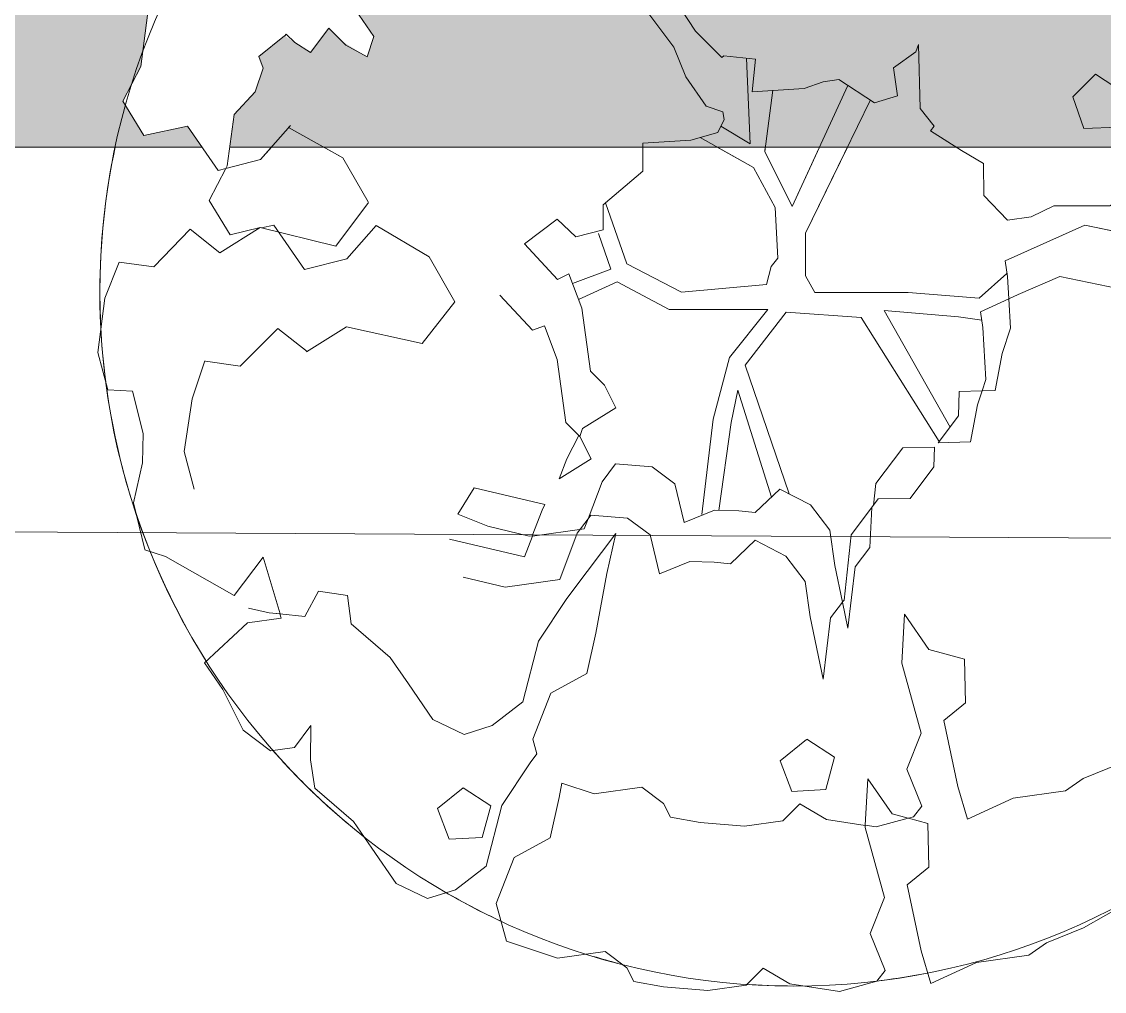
# Model space of a CAD drawing. Header units: metres. Extents: x 3856 to 4207, y -1118 to -691.
# Drawn here: x 3959.79 to 3965.03, y -1014.31 to -1009.62 of the extents above; entities that cross this region are included whole.
import ezdxf

# ---------------------------------------------------------------- set-up
doc = ezdxf.new("R2010")
doc.units = ezdxf.units.M
for name, color, linetype, lineweight in [('Floors', 7, 'Continuous', 9), ('Planting', 7, 'Continuous', 9), ('Surface Pattern', 7, 'Continuous', 9), ('Text Notes', 7, 'Continuous', 9)]:
    doc.layers.add(name, color=color, linetype=linetype, lineweight=lineweight)
doc.layers.add('ROA-E00-URB-A101-MASTER_PLAN cambio estaciomientos_dwg', color=7, linetype='Continuous', lineweight=9, true_color=0x767676)
doc.layers.add('Tallo', color=7, linetype='Continuous', lineweight=9, true_color=0x887568)

# ---------------------------------------------------------------- blocks, each defined once
blk = doc.blocks.new('M_RPC Árbol - Caducifolio - Chopo de Lombardía - 12_2 metros-V104-IMPLANTACIÓN - KIT COMERCIAL')
at = {"layer": 'Planting'}
for p, q in [((-0.6776, 1.5383), (-0.5038, 1.2711)), ((-2.0611, 1.2462), (-2.1498, 1.3748)), ((-3.1564, 1.3491), (-3.1898, 1.0999)), ((-0.6088, 1.1944), (-0.7298, 1.356)), ((-2.3682, 1.1675), (-2.2787, 1.2861)), ((-2.2787, 1.2861), (-2.1964, 1.2036)), ((-0.5038, 1.2711), (-0.376, 1.1433)), ((-2.6187, 1.149), (-2.4946, 1.2495)), ((-2.4946, 1.2495), (-2.4929, 1.2485)), ((-2.4929, 1.2485), (-2.4866, 1.2569)), ((-2.4866, 1.2569), (-2.4436, 1.2165)), ((-2.4436, 1.2165), (-2.3682, 1.1675)), ((-2.0943, 1.1474), (-2.0611, 1.2462)), ((0.5626, 1.171), (0.5753, 1.2076)), ((0.5753, 1.2076), (0.5842, 0.8979)), ((-2.1964, 1.2036), (-2.0943, 1.1474)), ((-0.5507, 1.0507), (-0.6088, 1.1944)), ((0.4551, 1.0946), (0.5626, 1.171)), ((-2.5969, 1.0924), (-2.6187, 1.149)), ((-0.376, 1.1433), (-0.3668, 1.1524)), ((-0.3668, 1.1524), (-0.2128, 1.1361)), ((-0.2128, 1.1361), (-0.2295, 0.9786)), ((-3.1898, 1.0999), (-3.2763, 0.9328)), ((-2.6357, 0.9773), (-2.5969, 1.0924)), ((-0.4529, 0.909), (-0.5507, 1.0507)), ((0.4741, 0.959), (0.4551, 1.0946)), ((1.323, 0.9531), (1.4325, 1.0626)), ((1.4325, 1.0626), (1.5733, 0.9712)), ((0.0227, 0.9945), (0.1136, 1.0263)), ((0.1136, 1.0263), (0.1903, 1.0371)), ((0.1903, 1.0371), (0.3632, 0.9241)), ((-2.7382, 0.8688), (-2.6357, 0.9773)), ((-0.2295, 0.9786), (0.0227, 0.9945)), ((0.3632, 0.9241), (0.4741, 0.959)), ((1.3763, 0.8008), (1.323, 0.9531)), ((-3.2763, 0.9328), (-3.1752, 0.7661)), ((-0.3712, 0.8816), (-0.4529, 0.909)), ((0.5842, 0.8979), (0.6509, 0.8114)), ((-2.7716, 0.6196), (-2.7382, 0.8688)), ((-0.396, 0.7809), (-0.3658, 0.8435)), ((-0.3658, 0.8435), (-0.3712, 0.8816)), ((-3.1752, 0.7661), (-2.9632, 0.8119)), ((-2.9632, 0.8119), (-2.8153, 0.5975)), ((-2.6106, 0.6497), (-2.4654, 0.8143)), ((-2.4654, 0.8143), (-2.4745, 0.8052)), ((-2.4745, 0.8052), (-2.2115, 0.6588)), ((0.6509, 0.8114), (0.6345, 0.7897)), ((0.6345, 0.7897), (0.7842, 0.6941)), ((1.543, 0.8061), (1.3763, 0.8008)), ((-0.7586, 0.73), (-0.5269, 0.7431)), ((-0.5269, 0.7431), (-0.396, 0.7809)), ((-0.759, 0.5939), (-0.7586, 0.73)), ((0.7842, 0.6941), (0.8903, 0.6313)), ((-2.7781, 0.607), (-2.6106, 0.6497)), ((-2.2115, 0.6588), (-2.0895, 0.446)), ((0.8903, 0.6313), (0.8927, 0.4761)), ((-2.858, 0.4524), (-2.7781, 0.607)), ((-2.8153, 0.5975), (-2.7781, 0.607)), ((-2.7781, 0.607), (-2.7716, 0.6196)), ((-0.9502, 0.4309), (-0.759, 0.5939)), ((0.8927, 0.4761), (1.0069, 0.3561)), ((-2.757, 0.2858), (-2.858, 0.4524)), ((-2.0867, 0.4412), (-2.2456, 0.2307)), ((-0.9505, 0.3102), (-0.9502, 0.4309)), ((1.1214, 0.3722), (1.2306, 0.4264)), ((1.2306, 0.4264), (1.5017, 0.4264)), ((1.0069, 0.3561), (1.1214, 0.3722)), ((-2.6115, 0.3204), (-2.8064, 0.1989)), ((-2.6115, 0.3204), (-2.757, 0.2858)), ((-2.2456, 0.2307), (-2.6115, 0.3204)), ((-2.5449, 0.3315), (-2.6046, 0.3187)), ((-2.397, 0.1171), (-2.5449, 0.3315)), ((-2.0502, 0.3305), (-2.1924, 0.1694)), ((-1.7933, 0.1785), (-2.0502, 0.3305)), ((-1.3323, 0.2412), (-1.1739, 0.3606)), ((-1.1739, 0.3606), (-1.0841, 0.276)), ((1.3806, 0.3315), (0.9955, 0.1601)), ((1.6627, 0.2734), (1.3806, 0.3315)), ((-2.9499, 0.3134), (-3.1265, 0.1304)), ((-2.8064, 0.1989), (-2.9499, 0.3134)), ((-1.0841, 0.276), (-0.9505, 0.3102)), ((-1.1719, 0.0693), (-1.3323, 0.2412)), ((-2.1924, 0.1694), (-2.397, 0.1171)), ((-1.6685, -0.0392), (-1.7933, 0.1785)), ((0.9955, 0.1601), (1.0062, 0.0839)), ((-3.2946, 0.1538), (-3.3643, -0.0206)), ((-3.1265, 0.1304), (-3.2946, 0.1538)), ((-1.1173, 0.0965), (-1.1719, 0.0693)), ((-1.055, -0.0697), (-1.1173, 0.0965)), ((1.0062, 0.0839), (1.013, -0.0249)), ((1.0589, -0.0038), (1.2608, 0.0829)), ((1.2608, 0.0829), (1.5415, 0.0251)), ((-3.3643, -0.0206), (-3.398, -0.284)), ((-1.8278, -0.2415), (-1.6685, -0.0392)), ((-1.4517, -0.0068), (-1.2931, -0.1767)), ((1.013, -0.0249), (0.8761, -0.0878)), ((1.013, -0.0249), (1.0589, -0.0038)), ((1.0219, -0.1666), (1.013, -0.0249)), ((-1.0122, -0.3747), (-1.055, -0.0697)), ((0.8761, -0.0878), (0.8868, -0.164)), ((-1.2931, -0.1767), (-1.2354, -0.155)), ((-1.2354, -0.155), (-1.1744, -0.3177)), ((-2.7082, -0.3499), (-2.5256, -0.1673)), ((-2.5256, -0.1673), (-2.3843, -0.28)), ((-2.3881, -0.2814), (-2.1932, -0.1599)), ((-2.1932, -0.1599), (-1.8278, -0.2415)), ((0.8868, -0.164), (0.9025, -0.4145)), ((0.9807, -0.289), (1.0219, -0.1666)), ((-3.398, -0.284), (-3.3489, -0.4653)), ((0.9476, -0.4686), (0.9807, -0.289)), ((-2.9407, -0.5091), (-2.8792, -0.3254)), ((-2.8764, -0.3265), (-2.7082, -0.3499)), ((-1.1744, -0.3177), (-1.1316, -0.6226)), ((-0.9442, -0.4429), (-1.0122, -0.3747)), ((0.9025, -0.4145), (0.8837, -0.4704)), ((-3.3489, -0.4653), (-3.2302, -0.4721)), ((-0.8899, -0.5519), (-0.9442, -0.4429)), ((0.8837, -0.4704), (0.7731, -0.4736)), ((0.8613, -0.5369), (0.8837, -0.4704)), ((0.8837, -0.4704), (0.9476, -0.4686)), ((-3.2302, -0.4721), (-3.1779, -0.6764)), ((-2.9797, -0.7644), (-2.9407, -0.5091)), ((0.7731, -0.4736), (0.7701, -0.5907)), ((-1.051, -0.6523), (-0.8899, -0.5519)), ((0.8282, -0.7165), (0.8613, -0.5369)), ((-1.1316, -0.6226), (-1.0636, -0.6908)), ((0.7701, -0.5907), (0.6717, -0.7211)), ((-3.1779, -0.6764), (-3.1816, -0.8181)), ((-1.0636, -0.6908), (-1.051, -0.6523)), ((-1.0686, -0.6858), (-1.1277, -0.7991)), ((-1.0636, -0.6908), (-1.0686, -0.6858)), ((-1.0093, -0.7998), (-1.0636, -0.6908)), ((0.6717, -0.7211), (0.8282, -0.7165)), ((-2.9307, -0.9456), (-2.9797, -0.7644)), ((0.4998, -0.7453), (0.3685, -0.9192)), ((0.6531, -0.7429), (0.4998, -0.7453)), ((0.6507, -0.8386), (0.6531, -0.7429)), ((-3.1816, -0.8181), (-3.225, -1.0123)), ((-1.1277, -0.7991), (-1.1644, -0.8964)), ((-1.1644, -0.8964), (-1.0093, -0.7998)), ((-0.8906, -0.8241), (-0.9562, -0.911)), ((-0.7135, -0.8381), (-0.8906, -0.8241)), ((-0.6046, -0.9199), (-0.7135, -0.8381)), ((0.5358, -0.9908), (0.6507, -0.8386)), ((-1.5751, -0.9397), (-1.6545, -1.0675)), ((-1.233, -1.0201), (-1.5751, -0.9397)), ((-0.9562, -0.911), (-1.0238, -1.0903)), ((-0.5587, -1.1079), (-0.6046, -0.9199)), ((0.3685, -0.9192), (0.3575, -1.0236)), ((-0.0949, -0.9455), (-0.2152, -1.0596)), ((0.0521, -1.022), (-0.0949, -0.9455)), ((0.3575, -1.0236), (0.3804, -0.9932)), ((0.3804, -0.9932), (0.5358, -0.9908)), ((-3.225, -1.0123), (-3.1698, -1.2381)), ((-1.2943, -1.1724), (-1.2471, -1.047)), ((-1.2471, -1.047), (-1.233, -1.0201)), ((-0.4114, -1.0483), (-0.5587, -1.1079)), ((-0.2942, -1.0512), (-0.4114, -1.0483)), ((0.1472, -1.1447), (0.0521, -1.022)), ((0.3575, -1.0236), (0.2491, -1.1672)), ((0.3394, -1.2291), (0.3496, -1.034)), ((-1.6545, -1.0675), (-1.5101, -1.125)), ((-1.0764, -1.1591), (-1.0241, -1.0898)), ((-1.0241, -1.0898), (-1.0423, -1.1381)), ((-1.0238, -1.0903), (-1.01, -1.072)), ((-1.01, -1.072), (-0.8329, -1.086)), ((-0.8329, -1.086), (-0.724, -1.1679)), ((-0.2152, -1.0596), (-0.2942, -1.0512)), ((-1.5101, -1.125), (-1.3085, -1.1744)), ((-1.0423, -1.1381), (-1.2934, -1.1734)), ((0.1713, -1.3162), (0.1472, -1.1447)), ((-1.3312, -1.2739), (-1.6957, -1.1883)), ((-1.2934, -1.1734), (-1.3312, -1.2739)), ((-1.3085, -1.1744), (-1.2943, -1.1724)), ((-1.1611, -1.3839), (-1.0764, -1.1591)), ((-0.8895, -1.1599), (-1.0284, -1.3441)), ((-0.9328, -1.3542), (-0.8895, -1.1599)), ((-0.724, -1.1679), (-0.6782, -1.3558)), ((-0.3346, -1.3075), (-0.2143, -1.1934)), ((-0.2143, -1.1934), (-0.0673, -1.27)), ((0.2491, -1.1672), (0.2156, -1.4829)), ((-3.1694, -1.2397), (-3.0706, -1.2728)), ((0.2694, -1.3219), (0.3394, -1.2291)), ((-3.0706, -1.2728), (-2.7379, -1.4612)), ((-2.7379, -1.4612), (-2.5979, -1.2757)), ((-2.5979, -1.2757), (-2.5154, -1.5497)), ((-0.6782, -1.3558), (-0.5308, -1.2962)), ((-0.5308, -1.2962), (-0.4136, -1.2992)), ((-0.4136, -1.2992), (-0.3346, -1.3075)), ((-0.0673, -1.27), (0.0278, -1.3927)), ((-1.0284, -1.3441), (-1.1277, -1.4756)), ((-0.9863, -1.6439), (-0.9328, -1.3542)), ((0.2076, -1.4935), (0.1713, -1.3162)), ((0.2332, -1.6185), (0.2694, -1.3219)), ((-1.6296, -1.3729), (-1.425, -1.421)), ((-1.425, -1.421), (-1.1611, -1.3839)), ((0.0278, -1.3927), (0.0519, -1.5642)), ((-2.3286, -1.4401), (-2.396, -1.5622)), ((-2.1896, -1.4614), (-2.3286, -1.4401)), ((-2.1703, -1.5986), (-2.1896, -1.4614)), ((-1.1277, -1.4756), (-1.2635, -1.6828)), ((0.15, -1.5698), (0.2076, -1.4935)), ((0.2156, -1.4829), (0.2072, -1.4913)), ((0.2076, -1.4935), (0.2332, -1.6185)), ((-2.5106, -1.5704), (-2.6723, -1.5931)), ((-2.5677, -1.5441), (-2.6686, -1.5217)), ((-2.5154, -1.5497), (-2.5677, -1.5441)), ((-2.396, -1.5622), (-2.5169, -1.5495)), ((-2.5169, -1.5495), (-2.5106, -1.5704)), ((0.0519, -1.5642), (0.1138, -1.8665)), ((0.1138, -1.8665), (0.15, -1.5698)), ((0.5081, -1.5515), (0.4943, -1.7886)), ((0.6264, -1.723), (0.5081, -1.5515)), ((-2.6723, -1.5931), (-2.8806, -1.787)), ((-1.9827, -1.7604), (-2.1703, -1.5986)), ((-1.0297, -1.8381), (-0.9863, -1.6439)), ((-1.2635, -1.6828), (-1.3401, -1.9758)), ((0.7978, -1.7694), (0.6264, -1.723)), ((-1.894, -1.889), (-1.9827, -1.7604)), ((0.8039, -1.9802), (0.7978, -1.7694)), ((-2.8806, -1.787), (-2.7918, -1.9156)), ((0.4943, -1.7886), (0.5891, -2.128)), ((-1.2047, -1.9333), (-1.0297, -1.8381)), ((-2.7918, -1.9156), (-2.6934, -2.1135)), ((-1.7756, -2.0606), (-1.894, -1.889)), ((-1.291, -2.1571), (-1.2047, -1.9333)), ((-1.3401, -1.9758), (-1.4888, -2.0908)), ((0.6981, -2.0657), (0.8039, -1.9802)), ((-2.4462, -2.1963), (-2.3668, -2.0911)), ((-2.3668, -2.0911), (-2.3672, -2.2558)), ((-1.6241, -2.1333), (-1.7756, -2.0606)), ((-1.4888, -2.0908), (-1.6241, -2.1333)), ((0.7666, -2.3853), (0.6981, -2.0657)), ((-2.6934, -2.1135), (-2.5617, -2.2125)), ((0.5891, -2.128), (0.5194, -2.3024)), ((-2.5617, -2.2125), (-2.4462, -2.1963)), ((-1.272, -2.2273), (-1.291, -2.1571)), ((0.0334, -2.158), (-0.0941, -2.2613)), ((0.1693, -2.2441), (0.0346, -2.1566)), ((-1.3051, -2.2711), (-1.272, -2.2273)), ((0.1273, -2.4009), (0.1693, -2.2441)), ((-2.3672, -2.2558), (-2.3477, -2.3941)), ((-1.4409, -2.4784), (-1.3051, -2.2711)), ((-0.0941, -2.2613), (-0.0372, -2.4096)), ((0.5194, -2.3024), (0.5915, -2.4804)), ((1.5518, -2.2749), (1.3736, -2.347)), ((0.3306, -2.3478), (0.3175, -2.5736)), ((0.4482, -2.5183), (0.3306, -2.3478)), ((1.3736, -2.347), (1.2876, -2.4061)), ((-2.3477, -2.3941), (-2.1601, -2.5559)), ((-1.7536, -2.4922), (-1.6295, -2.3917)), ((-1.6295, -2.3917), (-1.4956, -2.4787)), ((-1.1507, -2.3689), (-1.1637, -2.4394)), ((-0.9948, -2.4212), (-1.1507, -2.3689)), ((-0.7639, -2.3887), (-0.9948, -2.4212)), ((-0.6585, -2.468), (-0.7639, -2.3887)), ((-0.0372, -2.4096), (0.1273, -2.4009)), ((0.8123, -2.5435), (0.7666, -2.3853)), ((1.2876, -2.4061), (1.0336, -2.4418)), ((-1.1637, -2.4394), (-1.2071, -2.6336)), ((1.0336, -2.4418), (0.8123, -2.5435)), ((-1.6964, -2.6413), (-1.7536, -2.4922)), ((-1.4956, -2.4787), (-1.5369, -2.633)), ((-1.5175, -2.7713), (-1.4409, -2.4784)), ((-0.6257, -2.5339), (-0.6585, -2.468)), ((0.0011, -2.4693), (-0.0815, -2.5515)), ((0.1296, -2.5454), (0.0011, -2.4693)), ((0.5915, -2.4804), (0.5518, -2.5331)), ((-2.1601, -2.5559), (-2.0714, -2.6846)), ((-0.4806, -2.5606), (-0.6257, -2.5339)), ((-0.2663, -2.5775), (-0.4806, -2.5606)), ((-0.0815, -2.5515), (-0.2663, -2.5775)), ((0.3174, -2.574), (0.1296, -2.5454)), ((0.3701, -2.5817), (0.5264, -2.5395)), ((0.5264, -2.5395), (0.4482, -2.5183)), ((0.5518, -2.5331), (0.5272, -2.5397)), ((0.5272, -2.5397), (0.6203, -2.5649)), ((0.6203, -2.5649), (0.6264, -2.7758)), ((0.3169, -2.5841), (0.3174, -2.574)), ((0.4117, -2.9235), (0.3169, -2.5841)), ((0.3175, -2.5736), (0.3701, -2.5817)), ((-1.5369, -2.633), (-1.6964, -2.6413)), ((-1.2071, -2.6336), (-1.3821, -2.7288)), ((-2.0714, -2.6846), (-1.9531, -2.8561)), ((-1.6662, -2.8863), (-1.5175, -2.7713)), ((-1.3821, -2.7288), (-1.4685, -2.9526)), ((0.6264, -2.7758), (0.5207, -2.8612)), ((-1.9531, -2.8561), (-1.8015, -2.9288)), ((0.5207, -2.8612), (0.5891, -3.1808)), ((-1.8015, -2.9288), (-1.6662, -2.8863)), ((0.342, -3.0979), (0.4117, -2.9235)), ((-1.4685, -2.9526), (-1.4194, -3.1338)), ((1.3744, -3.0704), (1.5924, -2.9457)), ((1.1961, -3.1425), (1.3744, -3.0704)), ((-1.4194, -3.1338), (-1.1723, -3.2167)), ((0.4141, -3.276), (0.342, -3.0979)), ((1.1102, -3.2016), (1.1961, -3.1425)), ((-1.1723, -3.2167), (-0.9413, -3.1842)), ((-0.9413, -3.1842), (-0.8359, -3.2635)), ((0.5891, -3.1808), (0.6349, -3.339)), ((0.6349, -3.339), (0.8562, -3.2373)), ((0.8562, -3.2373), (1.1102, -3.2016)), ((-0.8359, -3.2635), (-0.8031, -3.3294)), ((-0.2589, -3.347), (-0.1763, -3.2649)), ((-0.1763, -3.2649), (-0.0478, -3.3409)), ((0.3744, -3.3286), (0.4141, -3.276)), ((-0.8031, -3.3294), (-0.6581, -3.3561)), ((-0.4437, -3.373), (-0.2589, -3.347)), ((-0.0478, -3.3409), (0.1928, -3.3776)), ((0.1928, -3.3776), (0.3744, -3.3286)), ((-0.6581, -3.3561), (-0.4437, -3.373))]:
    blk.add_line(p, q, dxfattribs=at)
for start, end in [(0, 180), (180, 360)]:
    blk.add_arc((-0.0275, 0.0085), 3.3603, start, end, dxfattribs=at)
at = {"layer": 'Tallo'}
for p, q in [((-0.2564, 1.1407), (-0.2388, 0.7258)), ((0.234, 1.0085), (-0.0365, 0.4223)), ((-0.1688, 0.6882), (-0.1288, 0.9856)), ((0.0283, 0.2943), (0.3436, 0.9385)), ((-0.2388, 0.7258), (-0.381, 0.812)), ((-0.4819, 0.7561), (-0.2229, 0.6109)), ((-0.0365, 0.4223), (-0.1688, 0.6882)), ((-0.2229, 0.6109), (-0.119, 0.4176)), ((-0.8359, 0.1448), (-0.9394, 0.4401)), ((-0.119, 0.4176), (-0.106, 0.1726)), ((-0.9739, 0.2915), (-0.9135, 0.1193)), ((0.0283, 0.0877), (0.0283, 0.2943)), ((-0.106, 0.1726), (-0.1371, 0.1314)), ((-0.9135, 0.1193), (-1.0997, 0.0495)), ((-0.5724, 0.0077), (-0.8359, 0.1448)), ((-0.1371, 0.1314), (-0.1609, 0.0442)), ((-1.0708, -0.0277), (-0.8827, 0.0575)), ((-0.8827, 0.0575), (-0.6319, -0.0758)), ((0.0741, 0.0066), (0.0283, 0.0877)), ((1.0041, 0.0985), (0.8691, -0.0217)), ((-0.1609, 0.0442), (-0.5724, 0.0077)), ((0.526, 0.0066), (0.0741, 0.0066)), ((0.8691, -0.0217), (0.526, 0.0066)), ((-0.6319, -0.0758), (-0.1542, -0.0758)), ((-0.1542, -0.0758), (-0.3391, -0.3082)), ((-0.2642, -0.3458), (-0.0644, -0.0892)), ((-0.0644, -0.0892), (0.2989, -0.1144)), ((0.4096, -0.0813), (0.7699, -0.1109)), ((0.7286, -0.6456), (0.4096, -0.0813)), ((0.2989, -0.1144), (0.6766, -0.7146)), ((0.7699, -0.1109), (0.8817, -0.128)), ((-0.3391, -0.3082), (-0.4191, -0.6076)), ((-0.0504, -0.9686), (-0.2642, -0.3458)), ((-0.3316, -0.6231), (-0.2985, -0.4673)), ((-0.2985, -0.4673), (-0.1358, -0.9842)), ((-0.4191, -0.6076), (-0.4733, -1.0692)), ((-0.3915, -1.0488), (-0.3316, -0.6231))]:
    blk.add_line(p, q, dxfattribs=at)
blk = doc.blocks.new('ROA-E00-URB-A101-MASTER_PLAN cambio estaciomientos_dwg_M_RPC Árbol - Caducifolio - Chopo de Lombardía - 12_2 metros-V71-Master Plan - Etapa 1-V613-IMPLANTACIÓN - KIT COMERCIAL')
at = {"layer": 'Planting', "flags": 128}
for points in [[(-3.1698, -1.2381), (-3.225, -1.0123), (-3.1816, -0.8181), (-3.1779, -0.6764), (-3.2302, -0.4721), (-3.3489, -0.4653), (-3.398, -0.284), (-3.3643, -0.0206), (-3.2946, 0.1538), (-3.1265, 0.1304), (-2.9499, 0.3134), (-2.8064, 0.1989), (-2.6115, 0.3204), (-2.757, 0.2858), (-2.858, 0.4524), (-2.7781, 0.607), (-2.6106, 0.6497), (-2.5574, 0.71)], [(-2.3036, 0.71), (-2.2115, 0.6588), (-2.0895, 0.446)], [(-1.0636, -0.6908), (-1.051, -0.6523), (-0.8899, -0.5519), (-0.9442, -0.4429), (-1.0122, -0.3747), (-1.055, -0.0697), (-1.1173, 0.0965), (-1.1719, 0.0693), (-1.3323, 0.2412), (-1.1739, 0.3606), (-1.0841, 0.276), (-0.9505, 0.3102), (-0.9502, 0.4309), (-0.759, 0.5939), (-0.7587, 0.71)], [(0.7593, 0.71), (0.7842, 0.6941), (0.8903, 0.6313), (0.8927, 0.4761), (1.0069, 0.3561), (1.1214, 0.3722), (1.2306, 0.4264), (1.5017, 0.4264), (1.6828, 0.5301), (1.8606, 0.4974), (1.9738, 0.6702), (2.01, 0.5553), (1.895, 0.2675), (1.6627, 0.2734), (1.3806, 0.3315), (0.9955, 0.1601), (1.0062, 0.0839), (1.013, -0.0249), (1.0589, -0.0038), (1.2608, 0.0829), (1.5415, 0.0251), (1.7759, 0.0192)], [(-2.8153, 0.5975), (-2.7781, 0.607), (-2.7716, 0.6196)], [(-2.0867, 0.4412), (-2.2456, 0.2307), (-2.6115, 0.3204)], [(-2.3881, -0.2814), (-2.1932, -0.1599), (-1.8278, -0.2415), (-1.6685, -0.0392), (-1.7933, 0.1785), (-2.0502, 0.3305), (-2.1924, 0.1694), (-2.397, 0.1171), (-2.5449, 0.3315), (-2.6046, 0.3187)], [(-1.4517, -0.0068), (-1.2931, -0.1767), (-1.2354, -0.155), (-1.1744, -0.3177), (-1.1316, -0.6226), (-1.0686, -0.6858)], [(-2.8764, -0.3265), (-2.7082, -0.3499), (-2.5256, -0.1673), (-2.3843, -0.28)], [(-2.9307, -0.9456), (-2.9797, -0.7644), (-2.9407, -0.5091), (-2.8792, -0.3254)], [(0.3575, -1.0236), (0.2491, -1.1672), (0.2156, -1.4829), (0.2072, -1.4913)], [(0.2076, -1.4935), (0.2332, -1.6185), (0.2694, -1.3219), (0.3394, -1.2291), (0.3496, -1.034)], [(-1.6296, -1.3729), (-1.425, -1.421), (-1.1611, -1.3839), (-1.0764, -1.1591), (-1.0241, -1.0898), (-1.0423, -1.1381), (-1.2934, -1.1734), (-1.3312, -1.2739), (-1.6957, -1.1883)], [(-3.1694, -1.2397), (-3.0706, -1.2728), (-2.7379, -1.4612), (-2.5979, -1.2757), (-2.5154, -1.5497)], [(-2.5169, -1.5495), (-2.5677, -1.5441), (-2.6686, -1.5217)], [(0.0334, -2.158), (-0.0941, -2.2613), (-0.0372, -2.4096), (0.1273, -2.4009), (0.1693, -2.2441), (0.0346, -2.1566)]]:
    blk.add_lwpolyline(points, dxfattribs=at)
blk.add_lwpolyline([(0.3175, -2.5736), (0.3701, -2.5817), (0.5264, -2.5395), (0.4482, -2.5183), (0.3306, -2.3478)], close=True, dxfattribs=at)
at = {"layer": 'Planting'}
for start, end in [(167.9376, 180), (180, 212.0796), (221.5168, 225.9859), (226.095, 231.4286), (240.2288, 244.985), (253.2068, 255.2694), (277.2231, 281.092), (266.3515, 270.5056)]:
    blk.add_arc((-0.0275, 0.0085), 3.3603, start, end, dxfattribs=at)
at = {"layer": 'Tallo', "color": 8, "true_color": 0x808080, "flags": 128}
for points in [[(-0.3997, 0.71), (-0.2229, 0.6109), (-0.119, 0.4176), (-0.106, 0.1726), (-0.1371, 0.1314), (-0.1609, 0.0442), (-0.5724, 0.0077), (-0.8359, 0.1448), (-0.9394, 0.4401)], [(0.0963, 0.71), (-0.0365, 0.4223), (-0.1688, 0.6882), (-0.1659, 0.71)], [(1.0041, 0.0985), (0.8691, -0.0217), (0.526, 0.0066), (0.0741, 0.0066), (0.0283, 0.0877), (0.0283, 0.2943), (0.2318, 0.71)], [(-0.9739, 0.2915), (-0.9135, 0.1193), (-1.0997, 0.0495)], [(-1.0708, -0.0277), (-0.8827, 0.0575), (-0.6319, -0.0758), (-0.1542, -0.0758), (-0.3391, -0.3082), (-0.4191, -0.6076), (-0.4733, -1.0692)], [(-0.0504, -0.9686), (-0.2642, -0.3458), (-0.0644, -0.0892), (0.2989, -0.1144), (0.6766, -0.7146)], [(0.7286, -0.6456), (0.4096, -0.0813), (0.7699, -0.1109), (0.8817, -0.128)], [(-0.3915, -1.0488), (-0.3316, -0.6231), (-0.2985, -0.4673), (-0.1358, -0.9842)]]:
    blk.add_lwpolyline(points, dxfattribs=at)
blk = doc.blocks.new('ROA-E00-URB-A101-MASTER_PLAN cambio estaciomientos_dwg-7942325-IMPLANTACIÓN - KIT COMERCIAL')
at = {"rotation": 90.00000000000045}
blk.add_blockref('ROA-E00-URB-A101-MASTER_PLAN cambio estaciomientos_dwg_M_RPC Árbol - Caducifolio - Chopo de Lombardía - 12_2 metros-V71-Master Plan - Etapa 1-V613-IMPLANTACIÓN - KIT COMERCIAL', (1010.9374, 3963.5568), dxfattribs=at)

msp = doc.modelspace()

# ---------------------------------------------------------------- hatches: boundary and pattern name
at = {"layer": 'Surface Pattern', "true_color": 0xcdcdcd}
h = msp.add_hatch(color=254, dxfattribs=at)
h.paths.add_polyline_path([(3992.0715, -1010.2273), (3994.5068, -1010.2273), (3994.5068, -1009.0273), (3984.3712, -1009.0273), (3984.2655, -1009.1362), (3984.2257, -1009.0273), (3983.6167, -1009.0273), (3983.5795, -1009.115), (3983.4243, -1009.1838), (3983.3283, -1009.3384), (3983.3413, -1009.4307), (3983.4243, -1009.5878), (3983.4957, -1009.6912), (3983.4624, -1009.7899), (3983.3413, -1009.7146), (3983.2781, -1009.6512), (3983.1885, -1009.7699), (3983.0622, -1009.6878), (3982.9381, -1009.7883), (3982.9598, -1009.845), (3982.9211, -1009.9601), (3982.8186, -1010.0686), (3982.7973, -1010.2273), (3991.9504, -1010.2273)])
h.paths.add_polyline_path([(3943.9463, -1010.2273), (3949.6638, -1010.2273), (3949.5936, -1010.1255), (3949.3815, -1010.1713), (3949.2805, -1010.0046), (3949.367, -1009.8375), (3949.4003, -1009.5883), (3949.5028, -1009.4798), (3949.5747, -1009.3024), (3949.652, -1009.2001), (3949.7605, -1009.3024), (3949.8598, -1009.1709), (3949.9421, -1009.2534), (3950.0466, -1009.3024), (3950.0774, -1009.2109), (3949.9381, -1009.0273), (3942.1305, -1009.035), (3942.1305, -1010.2273)])
h.paths.add_polyline_path([(3950.2781, -1010.2273), (3960.6638, -1010.2273), (3960.5936, -1010.1255), (3960.3815, -1010.1713), (3960.2805, -1010.0046), (3960.367, -1009.8375), (3960.4003, -1009.5883), (3960.5028, -1009.4798), (3960.5747, -1009.3024), (3960.652, -1009.2001), (3960.7605, -1009.3024), (3960.8598, -1009.1709), (3960.9421, -1009.2534), (3961.0466, -1009.3024), (3961.0774, -1009.2109), (3960.9381, -1009.0273), (3951.3712, -1009.0273), (3951.2655, -1009.1362), (3951.2257, -1009.0273), (3950.6135, -1009.0349), (3950.5795, -1009.115), (3950.4243, -1009.1838), (3950.3283, -1009.3384), (3950.3413, -1009.4307), (3950.4243, -1009.5878), (3950.4957, -1009.6912), (3950.4624, -1009.7899), (3950.3413, -1009.7146), (3950.2781, -1009.6512), (3950.1885, -1009.7699), (3950.0622, -1009.6878), (3949.9381, -1009.7883), (3949.9598, -1009.845), (3949.9211, -1009.9601), (3949.8186, -1010.0686), (3949.7973, -1010.2273), (3950.1613, -1010.2273)])
h.paths.add_polyline_path([(3982.2805, -1010.2273), (3982.6638, -1010.2273), (3982.5936, -1010.1255), (3982.3815, -1010.1713), (3982.2805, -1010.0046), (3982.367, -1009.8375), (3982.4003, -1009.5883), (3982.5028, -1009.4798), (3982.5747, -1009.3024), (3982.652, -1009.2001), (3982.7605, -1009.3024), (3982.8598, -1009.1709), (3982.9421, -1009.2534), (3983.0466, -1009.3024), (3983.0774, -1009.2109), (3982.9381, -1009.0273), (3973.3712, -1009.0273), (3973.2655, -1009.1362), (3973.2257, -1009.0273), (3972.6167, -1009.0273), (3972.5795, -1009.115), (3972.4243, -1009.1838), (3972.3283, -1009.3384), (3972.3413, -1009.4307), (3972.4243, -1009.5878), (3972.4957, -1009.6912), (3972.4624, -1009.7899), (3972.3413, -1009.7146), (3972.2781, -1009.6512), (3972.1885, -1009.7699), (3972.0622, -1009.6878), (3971.9381, -1009.7883), (3971.9598, -1009.845), (3971.9211, -1009.9601), (3971.8186, -1010.0686), (3971.7973, -1010.2273), (3981.2828, -1010.2273)])
h.paths.add_polyline_path([(3961.2781, -1010.2273), (3971.6638, -1010.2273), (3971.5936, -1010.1255), (3971.3815, -1010.1713), (3971.2805, -1010.0046), (3971.367, -1009.8375), (3971.4003, -1009.5883), (3971.5028, -1009.4798), (3971.5747, -1009.3024), (3971.652, -1009.2001), (3971.7605, -1009.3024), (3971.8598, -1009.1709), (3971.9487, -1009.257), (3972.0466, -1009.3024), (3972.0774, -1009.2109), (3971.9381, -1009.0273), (3962.3712, -1009.0273), (3962.2655, -1009.1362), (3962.2257, -1009.0273), (3961.6167, -1009.0273), (3961.5795, -1009.115), (3961.4243, -1009.1838), (3961.3283, -1009.3384), (3961.3413, -1009.4307), (3961.4243, -1009.5878), (3961.4957, -1009.6912), (3961.4624, -1009.7899), (3961.3413, -1009.7146), (3961.2781, -1009.6512), (3961.1885, -1009.7699), (3961.0622, -1009.6878), (3960.9381, -1009.7883), (3960.9598, -1009.845), (3960.9211, -1009.9601), (3960.8186, -1010.0686), (3960.7973, -1010.2273), (3961.1613, -1010.2273)])

# ---------------------------------------------------------------- linework, layer by layer
at = {"layer": 'Floors'}
for p, q in [((3949.7973, -1010.2273), (3960.6638, -1010.2273)), ((3960.7973, -1010.2273), (3971.6638, -1010.2273))]:
    msp.add_line(p, q, dxfattribs=at)
at = {"layer": 'Text Notes'}
msp.add_line((4004.6654, -1012.3418), (3879.47, -1011.6409), dxfattribs=at)

# ---------------------------------------------------------------- block references
at = {"layer": 'Planting'}
msp.add_blockref('M_RPC Árbol - Caducifolio - Chopo de Lombardía - 12_2 metros-V104-IMPLANTACIÓN - KIT COMERCIAL', (3963.5568, -1010.9374), dxfattribs=at)
at = {"layer": 'ROA-E00-URB-A101-MASTER_PLAN cambio estaciomientos_dwg', "color": 7, "rotation": 269.9999999999999}
msp.add_blockref('ROA-E00-URB-A101-MASTER_PLAN cambio estaciomientos_dwg-7942325-IMPLANTACIÓN - KIT COMERCIAL', (0, 0), dxfattribs=at)

doc.saveas('drawing.dxf')
